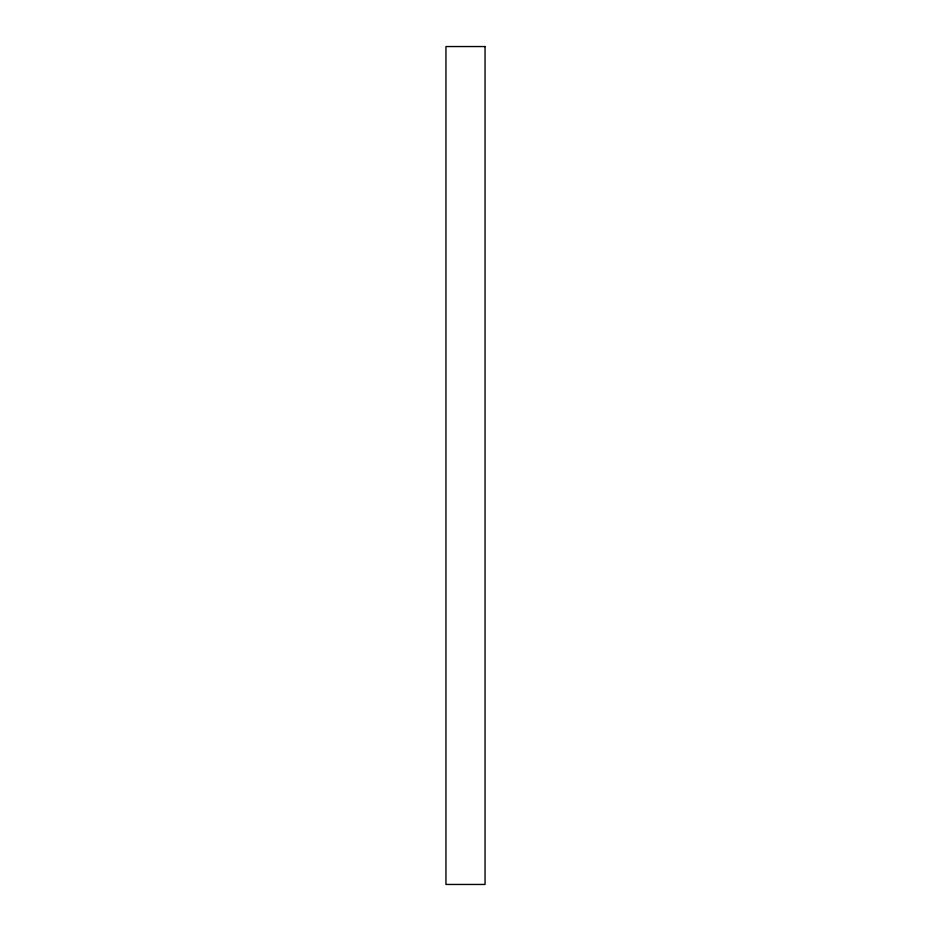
<?xml version="1.0" encoding="UTF-8"?>
<svg xmlns="http://www.w3.org/2000/svg" width="931" height="931" viewBox="0 0 931 931"><rect width="100%" height="100%" fill="white"/><g stroke="black" fill="none" stroke-linecap="round" stroke-linejoin="round"><path stroke-width="1.4" d="M485.051 46.55L445.949 46.55L445.949 884.45L485.051 884.45L485.051 46.55"/></g></svg>
